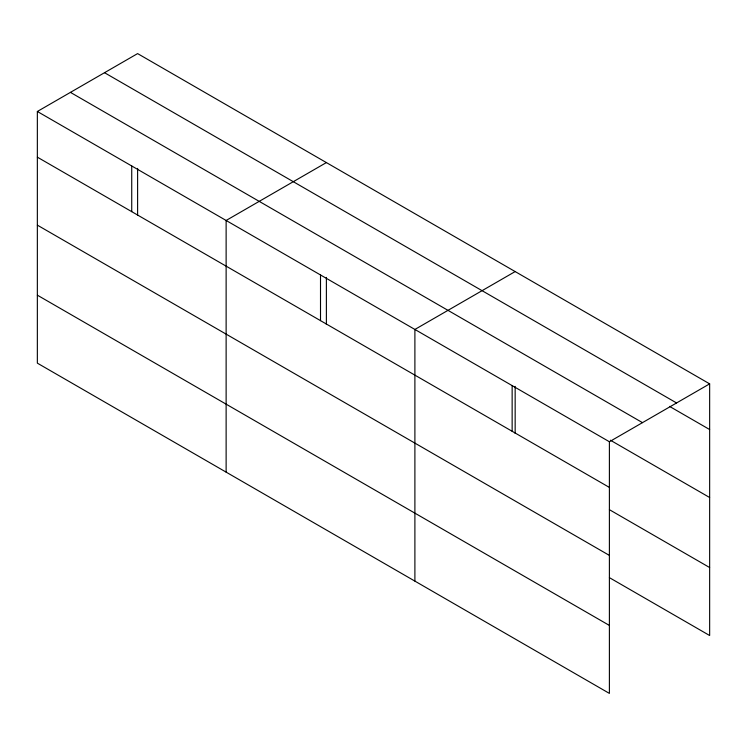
<?xml version="1.0" encoding="UTF-8"?>
<svg xmlns="http://www.w3.org/2000/svg" width="747" height="747" viewBox="0 0 747 747"><rect width="100%" height="100%" fill="white"/><g stroke="black" fill="none" stroke-linecap="round" stroke-linejoin="round"><path stroke-width="1.12" d="M37.35 111.48L609.393 441.748L609.393 693.403L37.35 363.145L37.35 111.48L137.607 53.597L709.65 383.855L709.65 635.52L609.393 577.636M326.383 162.585L226.126 220.468L226.126 472.132M515.159 271.572L414.893 329.455L414.893 581.11M609.393 441.748L709.65 383.855M104.524 72.702L676.567 402.96M669.545 406.387L709.65 429.544M70.433 92.376L642.476 422.643M610.402 440.216L709.65 497.511M37.35 157.159L609.393 487.427M609.393 509.669L709.65 567.543M37.35 225.136L609.393 555.404M37.35 295.168L609.393 625.435M515.159 386.376L515.159 433.447M512.143 385.601L512.143 431.28M326.383 277.389L326.383 324.459M320.51 274.961L320.51 320.64M137.607 168.402L137.607 215.472M131.733 165.974L131.733 211.653"/></g></svg>
